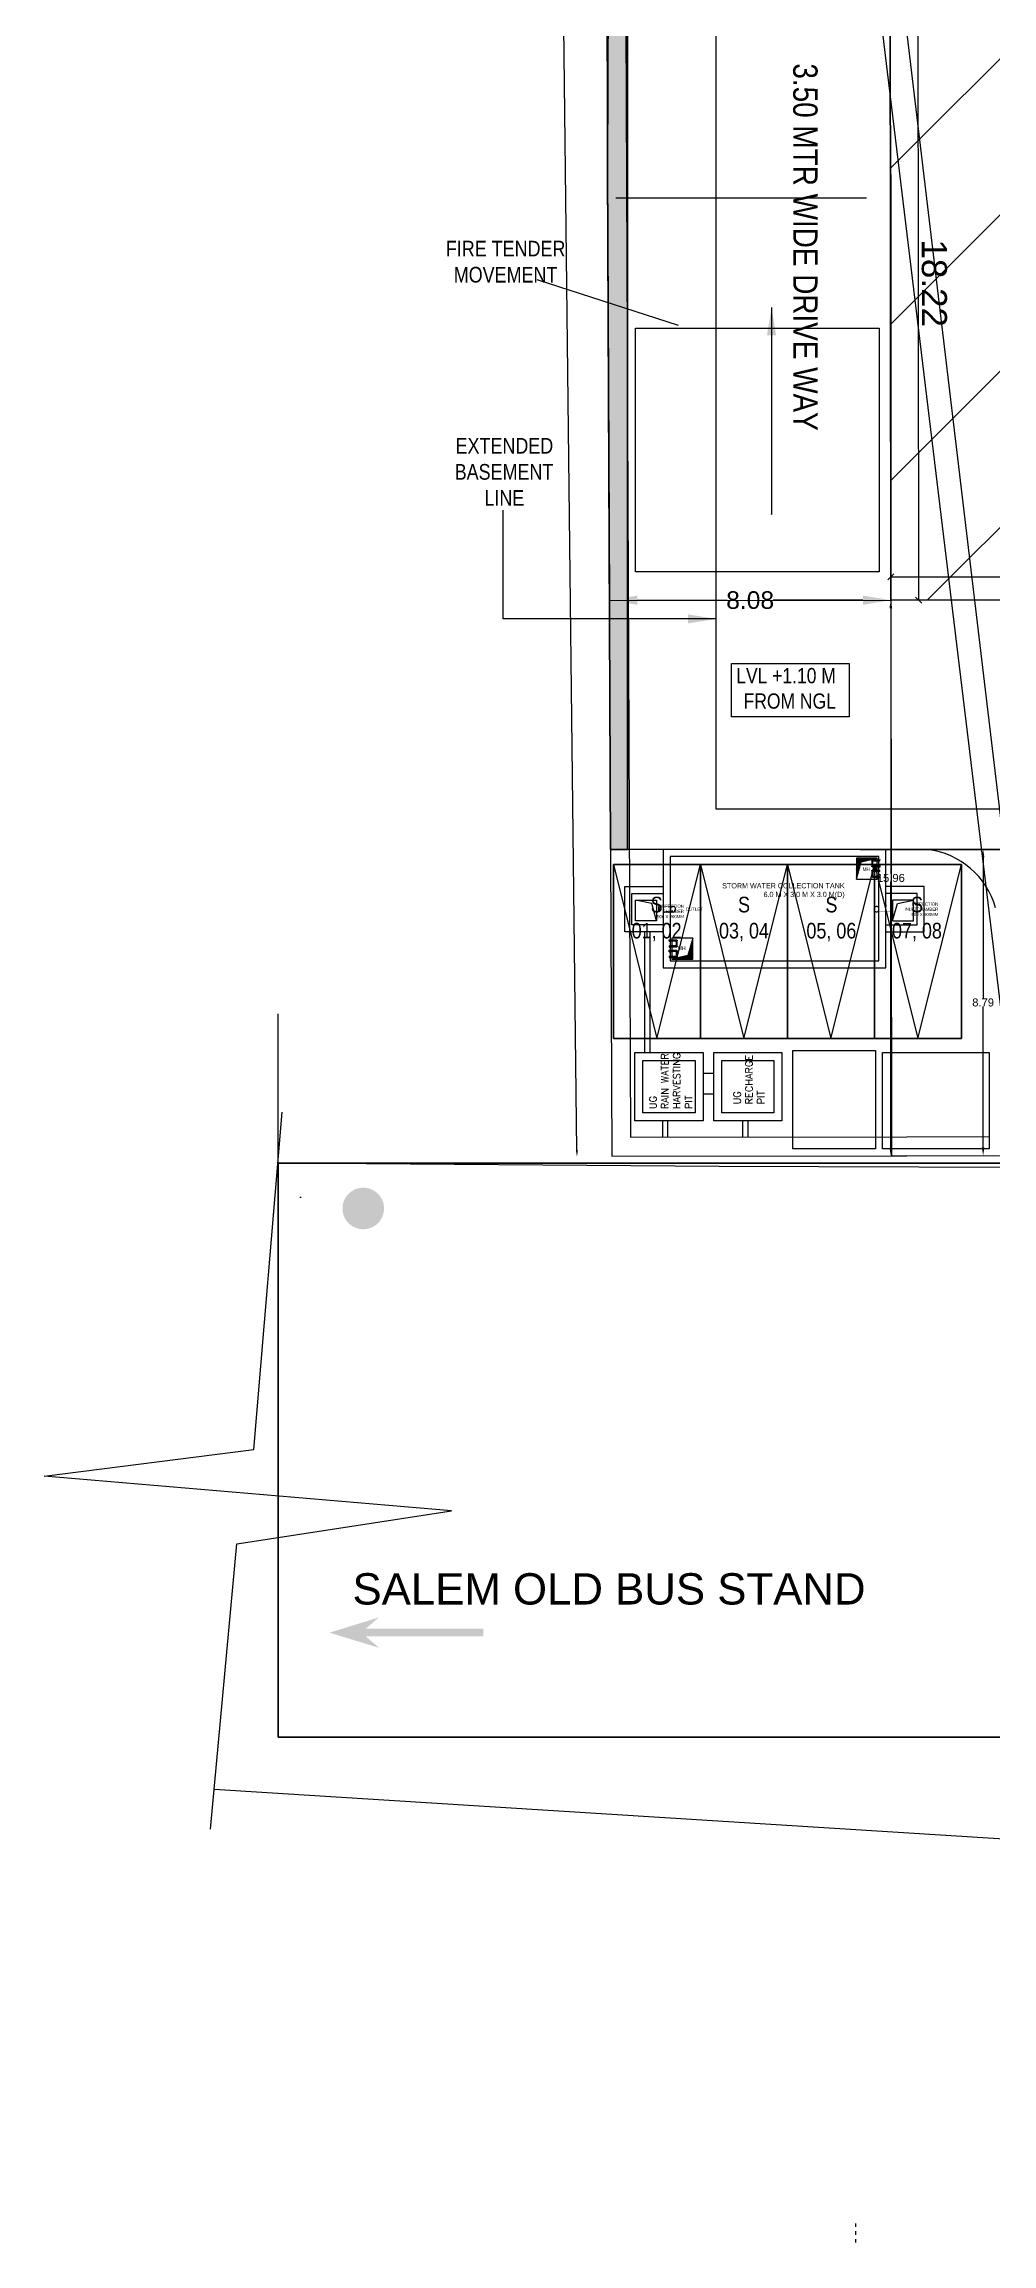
# Model space of a CAD drawing. Header units: metres. Extents: x -38 to 401, y 28 to 287.
# Drawn here: x 15.4 to 42.7, y 37.9 to 101.1 of the extents above; entities that cross this region are included whole.
import ezdxf

# ---------------------------------------------------------------- set-up
doc = ezdxf.new("R2010")
doc.units = ezdxf.units.M
for name, pattern in [('CENTER', [2, 1.25, -0.25, 0.25, -0.25]), ('DASHED2', [0.375, 0.25, -0.125]), ('DOT2', [0.125, 0, -0.125]), ('HIDDEN2', [0.1875, 0.125, -0.0625])]:
    doc.linetypes.add(name, pattern=pattern)
for name, color, linetype in [('0 @ 1 (1)', 7, 'Continuous'), ('000 ML', 252, 'Continuous'), ('BLK_1_PLANTATION_GREENSTRIP', 1, 'Continuous'), ('PARKING_SLOT', 4, 'Continuous'), ('PLOT_BOUNDARY', 4, 'Continuous'), ('RWH', 4, 'Continuous'), ('SEGREGATED_TOILET', 7, 'Continuous')]:
    doc.layers.add(name, color=color, linetype=linetype)
for name, color, linetype, lineweight in [('AR_WALL', 7, 'Continuous', 40), ('BLK_1_FIRE_TENDER_MOVEMENT', 161, 'Continuous', 0), ('BLK_1_LVL_0_BLDG_FOOT_PRINT', 4, 'Continuous', 30), ('BLK_1_LVL_0_FRONT_SETBACK', 4, 'Continuous', 30), ('BLK_1_LVL_0_SIDE_SETBACK2', 4, 'Continuous', 30), ('NOTIFIED_ROAD', 7, 'Continuous', 30), ('ROAD_WIDTH', 5, 'HIDDEN2', 5), ('WASTE_DISPOSAL', 7, 'Continuous', 30)]:
    doc.layers.add(name, color=color, linetype=linetype, lineweight=lineweight)
doc.styles.add('CODE', font='tahoma.ttf')
doc.styles.add('ID', font='GOTHIC.TTF', dxfattribs={"width": 0.85})
doc.styles.add('RomanS', font='romans.shx')
doc.styles.get("Standard").update_dxf_attribs({"font": 'arial.ttf'})
doc.styles.add('style4', font='tahoma.ttf', dxfattribs={"height": 10})
doc.styles.add('working', font='timesbd.ttf', dxfattribs={"height": 0.25})
doc.dimstyles.new('1-100-ID', dxfattribs={"dimtxt": 0.3, "dimasz": 0.15, "dimexe": 100, "dimexo": 100, "dimgap": 0.15, "dimtad": 1, "dimdec": 0, "dimzin": 3, "dimdsep": 46, "dimtxsty": 'ID', "dimblk": 'ARCHTICK', "dimcen": 0, "dimclrd": 252, "dimclre": 252, "dimclrt": 3, "dimadec": 0, "dimazin": 0, "dimtfac": 1, "dimtdec": 0, "dimtix": 1, "dimtmove": 2, "dimatfit": 3, "dimldrblk": 'OPEN90', "dimfxl": 0, "dimtolj": 1, "dimtzin": 0, "dimarcsym": 0})
doc.dimstyles.new('ED', dxfattribs={"dimscale": 0, "dimtxt": 0.18, "dimasz": 0.18, "dimexe": 0, "dimexo": 0, "dimgap": 0.09, "dimtad": 1, "dimtoh": 1, "dimzin": 3, "dimdsep": 46, "dimtxsty": 'Standard', "dimblk": 'OBLIQUE', "dimcen": 0.09, "dimse1": 1, "dimse2": 1, "dimclrd": 251, "dimclrt": 30, "dimadec": 0, "dimazin": 0, "dimtfac": 1, "dimtmove": 0, "dimatfit": 3, "dimldrblk": 'ARCHTICK', "dimfxl": 0, "dimtolj": 1, "dimtzin": 0, "dimarcsym": 0})
doc.dimstyles.new('new model', dxfattribs={"dimtxt": 0.25, "dimasz": 0.23, "dimexe": 0.1, "dimexo": 0.1, "dimgap": 0, "dimtad": 0, "dimtoh": 1, "dimzin": 1, "dimdsep": 46, "dimtxsty": 'working', "dimcen": 0.09, "dimse1": 1, "dimse2": 1, "dimclrd": 8, "dimclre": 8, "dimclrt": 3, "dimadec": 1, "dimazin": 0, "dimtfac": 1, "dimtofl": 0, "dimtmove": 0, "dimatfit": 3, "dimfxl": 0, "dimtolj": 1, "dimtzin": 0, "dimlwd": -1, "dimlwe": -1, "dimarcsym": 0})
doc.dimstyles.new('OUTER', dxfattribs={"dimscale": 0, "dimtxt": 0.3, "dimasz": 0.18, "dimexe": 0.18, "dimexo": 0.0625, "dimgap": 0.09, "dimtad": 0, "dimzin": 0, "dimdsep": 46, "dimtxsty": 'CODE', "dimcen": 0.09, "dimse1": 1, "dimse2": 1, "dimclrd": 8, "dimclrt": 1, "dimadec": 0, "dimazin": 0, "dimtfac": 1, "dimtofl": 0, "dimtmove": 0, "dimatfit": 3, "dimfxl": 0, "dimtolj": 1, "dimtzin": 0, "dimarcsym": 0})
doc.dimstyles.get("Standard").update_dxf_attribs({"dimtxt": 0.18, "dimasz": 0.18, "dimexe": 0.18, "dimexo": 0.0625, "dimgap": 0.09, "dimtad": 0, "dimtih": 1, "dimtoh": 1, "dimdec": 4, "dimzin": 0, "dimdsep": 46, "dimtxsty": 'Standard', "dimcen": 0.09, "dimadec": 0, "dimazin": 0, "dimtfac": 1, "dimtdec": 4, "dimtofl": 0, "dimtmove": 0, "dimatfit": 3, "dimfxl": 0, "dimtolj": 1, "dimtzin": 0, "dimarcsym": 0})
doc.dimstyles.new('STANDARD$0', dxfattribs={"dimtxt": 7, "dimasz": 3, "dimexe": 3, "dimexo": 1, "dimgap": 1.5, "dimtad": 1, "dimdec": 1, "dimzin": 1, "dimdsep": 46, "dimlunit": 4, "dimtxsty": 'Standard', "dimblk": 'OBLIQUE', "dimcen": 0.09375, "dimdle": 1, "dimclrd": 8, "dimclre": 8, "dimclrt": 7, "dimadec": 1, "dimazin": 0, "dimtfac": 1, "dimtdec": 1, "dimtix": 1, "dimtmove": 2, "dimatfit": 3, "dimldrblk": 'ARCHTICK', "dimfxl": 0, "dimfrac": 2, "dimtolj": 1, "dimtzin": 0, "dimarcsym": 0})

# ---------------------------------------------------------------- blocks, each defined once
blk = doc.blocks.new('A$C451C4DC8')
at = {"color": 7, "linetype": 'DASHED2', "lineweight": -2, "ltscale": 2}
for p, q in [((0.774, -1.96, -196.523), (0.774, -2.264, -196.835)), ((1.365, -1.96, -230.332), (1.365, -2.264, -230.348))]:
    blk.add_line(p, q, dxfattribs=at)
at = {"color": 7, "lineweight": -2, "ltscale": 2}
for points in [[(0, -1.96), (0, 0), (1.96, 0), (1.96, -1.96)], [(0.23, -1.73), (0.23, -0.23), (1.73, -0.23), (1.73, -1.73)], [(0, -4.224), (0, -2.264), (1.96, -2.264), (1.96, -4.224)], [(0.23, -3.994), (0.23, -2.494), (1.73, -2.494), (1.73, -3.994)]]:
    blk.add_lwpolyline(points, close=True, dxfattribs=at)
at = {"color": 7, "linetype": 'DASHED2', "lineweight": -2, "ltscale": 2, "char_height": 0.2048, "attachment_point": 1, "rotation": 0.06974, "style": 'RomanS'}
for s, insert in [('UG\\PRAIN WATER\\PHARVESTING\\PPIT', (0.332, -0.415)), ('UG\\PRECHARGE\\PPIT', (0.469, -2.833, -196.727))]:
    blk.add_mtext_dynamic_manual_height_columns(s, width=14.63176, gutter_width=12.5, heights=[0], dxfattribs=dict(at, insert=insert))
blk = doc.blocks.new('A$C300D430B')
at = {"color": 21}
for p, q in [((0, 73), (0, 74)), ((0, 49), (0, 51)), ((0, 26), (0, 27)), ((0, 2), (0, 4)), ((39, 76), (2, 76)), ((39, 71), (2, 71)), ((39, 53), (2, 53)), ((39, 47), (2, 47)), ((39, 29), (2, 29)), ((39, 24), (2, 24)), ((39, 6), (2, 6)), ((6, 215), (6, 76)), ((6, 71), (6, 53)), ((6, 47), (6, 29)), ((6, 24), (6, 6)), ((24, 233), (188, 233)), ((35, 198), (35, 76)), ((35, 71), (35, 53)), ((35, 47), (35, 29)), ((35, 24), (35, 6)), ((171, 204), (41, 204)), ((41, 73), (41, 74)), ((41, 49), (41, 51)), ((41, 26), (41, 27)), ((41, 2), (41, 4)), ((171, 73), (171, 74)), ((171, 49), (171, 51)), ((171, 26), (171, 27)), ((171, 2), (171, 4)), ((173, 76), (209, 76)), ((173, 71), (209, 71)), ((173, 53), (209, 53)), ((173, 47), (209, 47)), ((173, 29), (209, 29)), ((173, 24), (209, 24)), ((173, 6), (209, 6)), ((176, 198), (176, 76)), ((176, 71), (176, 53)), ((176, 47), (176, 29)), ((176, 24), (176, 6)), ((206, 215), (206, 76)), ((206, 71), (206, 53)), ((206, 47), (206, 29)), ((206, 24), (206, 6)), ((212, 73), (212, 74)), ((212, 49), (212, 51)), ((212, 26), (212, 27)), ((212, 2), (212, 4)), ((39, 0), (2, 0)), ((173, 0), (209, 0))]:
    blk.add_line(p, q, dxfattribs=at)
for centre, radius, start, end in [((2, 74), 2.35, 90, 180), ((2, 73), 2.35, 180, 270), ((2, 51), 2.35, 90, 180), ((2, 49), 2.35, 180, 270), ((2, 27), 2.35, 90, 180), ((2, 26), 2.35, 180, 270), ((2, 4), 2.35, 90, 180), ((2, 2), 2.35, 180, 270), ((24, 215), 17.6, 90, 180), ((24, 215), 17.6, 90, 180), ((41, 198), 5.88, 90, 180), ((41, 198), 5.88, 90, 180), ((39, 74), 2.35, 0, 90), ((39, 73), 2.35, 270, 0), ((39, 51), 2.35, 0, 90), ((39, 49), 2.35, 270, 0), ((39, 27), 2.35, 0, 90), ((39, 26), 2.35, 270, 0), ((39, 4), 2.35, 0, 90), ((39, 2), 2.35, 270, 0), ((171, 198), 5.88, 0, 90), ((171, 198), 5.88, 0, 90), ((173, 74), 2.35, 90, 180), ((173, 73), 2.35, 180, 270), ((173, 51), 2.35, 90, 180), ((173, 49), 2.35, 180, 270), ((173, 27), 2.35, 90, 180), ((173, 26), 2.35, 180, 270), ((173, 4), 2.35, 90, 180), ((173, 2), 2.35, 180, 270), ((188, 215), 17.6, 0, 90), ((188, 215), 17.6, 0, 90), ((209, 74), 2.35, 0, 90), ((209, 73), 2.35, 270, 0), ((209, 51), 2.35, 0, 90), ((209, 49), 2.35, 270, 0), ((209, 27), 2.35, 0, 90), ((209, 26), 2.35, 270, 0), ((209, 4), 2.35, 0, 90), ((209, 2), 2.35, 270, 0)]:
    blk.add_arc(centre, radius, start, end, dxfattribs=at)
blk = doc.blocks.new('A$C2FCF18F5')
h = blk.add_hatch()
h.set_pattern_fill('ANSI31', color=179, scale=100, angle=-90, style=0)
h.set_pattern_definition([(45, (-92369.844, -253986.556), (8.83883476, -8.83883476), [])])
edge = h.paths.add_edge_path()
edge.add_line((676, 0), (676, 600))
edge.add_line((676, 600), (76, 600))
edge.add_line((539, 498), (76, 600))
edge.add_line((676, 0), (539, 498))
at = {"color": 4}
for p, q in [((539, 498, -194898), (76, 600, 0)), ((676, 0, 2), (539, 498, -194898))]:
    blk.add_line(p, q, dxfattribs=at)
at = {"color": 4, "elevation": 0}
blk.add_lwpolyline([(76, 0), (76, 600), (676, 600), (676, 0)], close=True, dxfattribs=at)
at = {"linetype": 'CENTER', "rotation": 270}
for p in [(0, 558, 2), (0, 258, 2)]:
    blk.add_blockref('A$C300D430B', p, dxfattribs=at)
blk = doc.blocks.new('*D1263')
at = {"color": 8, "lineweight": -2}
for p, q in [((29.717, 156.853), (30.205, 114.674)), ((30.73, 69.333), (30.242, 111.512))]:
    blk.add_line(p, q, dxfattribs=at)
at = {"color": 8}
for points in [[(29.747, 156.853), (29.687, 156.852), (29.715, 157.033)], [(30.76, 69.333), (30.7, 69.333), (30.732, 69.153)]]:
    blk.add_solid(points, dxfattribs=at)
at = {"layer": 'Defpoints', "color": 0}
for p in [(29.715, 157.033), (30.717, 157.044), (31.734, 69.165)]:
    blk.add_point(p, dxfattribs=at)
at = {"color": 1, "lineweight": 25, "insert": (30.224, 113.093), "char_height": 0.3, "attachment_point": 5, "rotation": 270.66259, "style": 'CODE'}
blk.add_mtext('\\A1;{\\H3x;88.00}', dxfattribs=at)
blk = doc.blocks.new('*D1207')
at = {"color": 0, "lineweight": -2}
for p, q in [((42.401, 77.749), (42.401, 73.7)), ((42.401, 69.415), (42.401, 73.465))]:
    blk.add_line(p, q, dxfattribs=at)
at = {"color": 0}
for points in [[(42.363, 77.749), (42.44, 77.749), (42.401, 77.979)], [(42.363, 69.415), (42.44, 69.415), (42.401, 69.185)]]:
    blk.add_solid(points, dxfattribs=at)
at = {"layer": 'Defpoints', "color": 0}
for p in [(42.401, 77.979), (42.789, 77.979), (42.789, 69.185)]:
    blk.add_point(p, dxfattribs=at)
at = {"color": 0, "lineweight": 25, "insert": (42.401, 73.582), "char_height": 0.23, "attachment_point": 5}
blk.add_mtext('\\A1;8.79', dxfattribs=at)
blk = doc.blocks.new('*D1208')
at = {"color": 0, "lineweight": -2}
for p, q in [((39.749, 84.914), (39.749, 77.277)), ((39.749, 69.406), (39.749, 77.042))]:
    blk.add_line(p, q, dxfattribs=at)
at = {"color": 0}
for points in [[(39.711, 84.914), (39.788, 84.914), (39.749, 85.144)], [(39.711, 69.406), (39.788, 69.406), (39.749, 69.176)]]:
    blk.add_solid(points, dxfattribs=at)
at = {"layer": 'Defpoints', "color": 0}
for p in [(39.749, 85.144), (39.749, 69.176), (39.771, 69.176)]:
    blk.add_point(p, dxfattribs=at)
at = {"color": 0, "lineweight": 25, "insert": (39.749, 77.16), "char_height": 0.23, "attachment_point": 5}
blk.add_mtext('\\A1;15.96', dxfattribs=at)
blk = doc.blocks.new('*D1210')
at = {"color": 0, "lineweight": -2}
for p, q in [((32.466, 85.144), (35.05, 85.144)), ((38.949, 85.144), (36.366, 85.144))]:
    blk.add_line(p, q, dxfattribs=at)
at = {"color": 0}
for points in [[(32.466, 85.277), (32.466, 85.011), (31.666, 85.144)], [(38.949, 85.277), (38.949, 85.011), (39.749, 85.144)]]:
    blk.add_solid(points, dxfattribs=at)
at = {"layer": 'Defpoints', "color": 0}
for p in [(31.666, 85.144), (31.666, 85.144), (39.749, 85.144)]:
    blk.add_point(p, dxfattribs=at)
at = {"color": 0, "lineweight": 25, "insert": (35.708, 85.144), "char_height": 0.23, "attachment_point": 5}
blk.add_mtext('\\A1;{\\H2.2x;8.08}', dxfattribs=at)
blk = doc.blocks.new('CARS')
at = {"color": 0, "linetype": 'Continuous'}
blk.add_lwpolyline([(0, 0), (5000, 0), (5000, -2500), (0, -2500)], close=True, dxfattribs=at)
blk.add_lwpolyline([(0, 0), (5000, -1250), (0, -2500)], dxfattribs=at)
blk = doc.blocks.new('_Oblique')
at = {"color": 0, "linetype": 'ByBlock', "lineweight": -2}
blk.add_line((-0.5, -0.5), (0.5, 0.5), dxfattribs=at)
blk = doc.blocks.new('*D1221')
at = {"color": 251, "lineweight": -2}
blk.add_line((40.526, 103.363), (40.548, 85.145), dxfattribs=at)
at = {"layer": 'Defpoints', "color": 0}
for p in [(39.727, 103.362, 0.011), (39.749, 85.144, 0.011), (40.548, 85.145)]:
    blk.add_point(p, dxfattribs=at)
at = {"color": 251, "lineweight": -2, "xscale": 0.18, "yscale": 0.18, "zscale": 0.18}
for p, rotation in [((40.526, 103.363), 90.0714223104973), ((40.548, 85.145), 270.0714223104974)]:
    blk.add_blockref('_Oblique', p, dxfattribs=dict(at, rotation=rotation))
at = {"color": 30, "lineweight": 25, "insert": (40.995, 94.254), "char_height": 0.18, "attachment_point": 5, "rotation": 270.07142}
blk.add_mtext('\\A1;{\\H4x;18.22}', dxfattribs=at)
blk = doc.blocks.new('_ArchTick')
at = {"color": 0, "linetype": 'ByBlock', "const_width": 0.15}
blk.add_lwpolyline([(-0.5, -0.5), (0.5, 0.5)], dxfattribs=at)
blk = doc.blocks.new('*D1222')
at = {"layer": 'Defpoints', "color": 0}
for p in [(31.734, 69.166, 0.011), (67.719, 69.139, 0.011), (67.718, 68.316)]:
    blk.add_point(p, dxfattribs=at)
at = {"color": 0, "lineweight": 25, "insert": (49.726, 68.33), "char_height": 0.2, "attachment_point": 5}
blk.add_mtext('\\A1;{\\H3x;35.90}', dxfattribs=at)
blk = doc.blocks.new('*D699')
at = {"color": 252, "lineweight": -2}
for p, q in [((38.614, 137.902), (49.766, 137.916)), ((62.734, 137.932), (51.56, 137.918))]:
    blk.add_line(p, q, dxfattribs=at)
at = {"color": 252, "linetype": 'DOT2', "lineweight": -2}
for p, q in [((38.737, 38.492), (38.738, 37.902)), ((62.857, 38.522), (62.858, 37.932))]:
    blk.add_line(p, q, dxfattribs=at)
at = {"layer": 'Defpoints', "color": 0}
for p in [(38.613, 138.492, 0.011), (62.733, 138.522, 0.011), (62.734, 137.932)]:
    blk.add_point(p, dxfattribs=at)
at = {"color": 252, "lineweight": -2, "xscale": 0.15, "yscale": 0.15, "zscale": 0.15}
for p, rotation in [((38.614, 137.902), 180.0710662321412), ((62.734, 137.932), 0.07106623214121782)]:
    blk.add_blockref('_ArchTick', p, dxfattribs=dict(at, rotation=rotation))
at = {"color": 3, "lineweight": 25, "insert": (50.663, 137.917), "char_height": 0.3, "attachment_point": 5, "rotation": 0.07107, "style": 'ID'}
blk.add_mtext('\\A1;{\\H4x;24}', dxfattribs=at)
blk = doc.blocks.new('_Open90')
at = {"layer": 'AR_WALL', "color": 0, "lineweight": -2}
for p, q in [((0, 0), (-1, 0)), ((-0.5, 0.5), (0, 0)), ((0, 0), (-0.5, -0.5))]:
    blk.add_line(p, q, dxfattribs=at)
blk = doc.blocks.new('*D1227')
at = {"layer": 'Defpoints', "color": 0}
for p in [(34.719, 79.144, 0.011), (61.299, 79.581), (61.299, 79.144, 0.011)]:
    blk.add_point(p, dxfattribs=at)
at = {"color": 0, "lineweight": 25, "insert": (48.009, 79.581), "char_height": 0.2, "attachment_point": 5}
blk.add_mtext('\\A1;{\\H1.8x;26.5800}', dxfattribs=at)
blk = doc.blocks.new('*D1228')
at = {"color": 251, "lineweight": -2}
blk.add_line((39.749, 85.816), (61.299, 85.816), dxfattribs=at)
at = {"layer": 'Defpoints', "color": 0}
for p in [(61.299, 85.816), (39.749, 85.286, 0.011), (61.299, 85.313, 0.011)]:
    blk.add_point(p, dxfattribs=at)
at = {"color": 251, "lineweight": -2, "xscale": 0.18, "yscale": 0.18, "zscale": 0.18, "rotation": 180}
blk.add_blockref('_Oblique', (39.749, 85.816), dxfattribs=at)
at = {"color": 251, "lineweight": -2, "xscale": 0.18, "yscale": 0.18, "zscale": 0.18}
blk.add_blockref('_Oblique', (61.299, 85.816), dxfattribs=at)
at = {"color": 30, "lineweight": 25, "insert": (50.524, 86.273), "char_height": 0.18, "attachment_point": 5}
blk.add_mtext('\\A1;{\\H4x;21.55}', dxfattribs=at)
blk = doc.blocks.new('*D910')
at = {"layer": 'Defpoints', "color": 0}
for p in [(32.923, 155.919), (33.046, 155.934), (43.337, 70.937)]:
    blk.add_point(p, dxfattribs=at)
at = {"layer": 'SEGREGATED_TOILET', "color": 1}
for p, q in [((32.95, 155.691), (38.02, 113.818)), ((43.186, 71.15), (38.116, 113.023))]:
    blk.add_line(p, q, dxfattribs=at)
for points in [[(32.988, 155.695), (32.912, 155.686), (32.923, 155.919)], [(43.224, 71.155), (43.148, 71.145), (43.214, 70.922)]]:
    blk.add_solid(points, dxfattribs=at)
at = {"layer": 'SEGREGATED_TOILET', "color": 1, "lineweight": 30, "insert": (38.068, 113.42), "char_height": 0.25, "attachment_point": 5, "rotation": 276.90375, "style": 'working'}
blk.add_mtext('\\A1;85.62', dxfattribs=at)
blk = doc.blocks.new('*D720')
at = {"layer": 'Defpoints', "color": 0}
for p in [(33.707, 155.94), (43.873, 70.781, 0.011), (43.873, 70.781)]:
    blk.add_point(p, dxfattribs=at)
at = {"layer": 'SEGREGATED_TOILET', "color": 1}
for p, q in [((33.735, 155.711), (38.742, 113.762)), ((43.846, 71.01), (38.838, 112.959))]:
    blk.add_line(p, q, dxfattribs=at)
for points in [[(33.773, 155.716), (33.697, 155.707), (33.707, 155.94)], [(43.884, 71.014), (43.808, 71.005), (43.873, 70.781)]]:
    blk.add_solid(points, dxfattribs=at)
at = {"layer": 'SEGREGATED_TOILET', "color": 1, "lineweight": 30, "insert": (38.79, 113.361), "char_height": 0.25, "attachment_point": 5, "rotation": 276.8072, "style": 'working'}
blk.add_mtext('\\A1;85.76', dxfattribs=at)

msp = doc.modelspace()

# ---------------------------------------------------------------- hatches: boundary and pattern name
at = {"lineweight": 25}
h = msp.add_hatch(dxfattribs=at)
h.set_pattern_fill('GRAVEL', scale=0.05)
h.set_pattern_definition([(228.0127875, (-2254.15507, -179.26071), (-10.1600000008, -11.4299999993), [0.1708607, -16.9152418]), (184.969741, (-2254.269365, -179.38771), (15.239999994, 1.2700000723), [0.29320236, -29.02702445]), (132.510447, (-2254.561465, -179.41311), (12.7000000054, -13.969999995), [0.20674076, -20.4673614]), (267.273689, (-2255.056765, -179.73061), (1.2700000027, 25.3999999999), [0.26700226, -26.4332187]), (292.8336542, (-2255.069465, -179.99731), (-6.3500000005, 15.2399999998), [0.26181685, -25.9199039]), (357.273689, (-2254.967865, -180.23861), (-25.3999999999, 1.2700000027), [0.26700226, -26.4332187]), (37.6942405, (-2254.701165, -180.251308), (-16.5099999993, -12.70000000095), [0.3530968, -34.95655766]), (72.2553284, (-2254.421765, -180.03541), (8.8900000024, 27.9399999992), [0.33335976, -33.0026283]), (121.4295656, (-2254.320165, -179.71791), (-10.1600000014, 16.5099999991), [0.2679065, -26.52277285]), (175.2363583, (-2254.45987, -179.48931), (13.97, -1.270000002), [0.30585664, -14.9869685]), (222.3974378, (-2254.764665, -179.463908), (-15.2399999995, -13.9700000005), [0.39553896, -39.15838626]), (138.814075, (-2253.79947, -179.74331), (-8.8899999995, 7.6200000006), [0.1350023, -13.3652829]), (171.4692344, (-2253.901065, -179.65441), (16.5100000004, -2.5399999971), [0.256841, -25.4273195]), (225, (-2254.1551, -179.6163), (-2e-16, -1.27), [0.1796047, -1.61644655]), (203.1985905, (-2254.24397, -179.4639), (6.35, 2.54), [0.09672066, -9.5753112]), (291.80141, (-2254.33287, -179.502), (-1.27, 3.81), [0.1367828, -6.7023765]), (30.963757, (-2254.28207, -179.629), (3.81, 2.54), [0.2221598, -7.1831491]), (161.565051, (-2254.09157, -179.5147), (2.54, -1.27), [0.1606436, -3.85544906]), (16.3895403, (-2255.069465, -179.50201), (12.7, 3.81), [0.225044, -22.27941334]), (70.346176, (-2254.853565, -179.43851), (-5.0800000005, -13.9699999998), [0.1887995, -18.69110784]), (293.1985905, (-2254.09157, -179.2607), (-2.54, 6.35), [0.19344005, -9.4785918]), (343.6104597, (-2254.015365, -179.43851), (-12.7000000003, 3.8099999991), [0.225044, -22.27941334]), (339.443955, (-2255.06947, -180.28941), (-6.35, 2.54), [0.2170176, -10.63386716]), (294.7751406, (-2254.866265, -180.36561), (-6.3500000076, 13.9699999966), [0.18183606, -18.0017967]), (66.8014095, (-2254.07887, -180.5307), (2.54, 6.35), [0.19344005, -9.4785918]), (17.3540246, (-2254.002665, -180.35291), (-16.5099999997, -5.080000001), [0.2128914, -21.076188]), (69.443955, (-2254.70117, -180.53071), (-2.54, -6.35), [0.1085088, -10.74237596]), (101.309932, (-2254.15507, -180.5307), (-1.27, 5.08), [0.0647573, -6.4109975]), (165.963757, (-2254.16777, -180.4672), (3.81, -1.27), [0.26181685, -4.9745273]), (186.009006, (-2254.421765, -180.40371), (12.7, 1.2700000007), [0.2426335, -24.0206824]), (303.690068, (-2254.28207, -179.7433), (-1.27, 2.54), [0.18316194, -4.3958882]), (353.1572266, (-2254.180465, -179.89571), (21.5900000001, -2.5399999989), [0.3197784, -31.6580045]), (60.945396, (-2253.86297, -179.93381), (-5.08, -8.89), [0.1307541, -12.94469616]), (90, (-2253.7995, -179.8195), (-1.27, 1.27), [0.0762, -1.1938]), (120.256437, (-2254.447165, -180.36561), (5.0799999994, -8.8900000004), [0.1764335, -17.4669704]), (48.0127875, (-2254.53607, -180.21321), (10.160000001, 11.4299999993), [0.34172144, -16.7443811]), (0, (-2254.3075, -179.9592), (1.27, 1.27), [0.3302, -0.9398]), (325.3048465, (-2253.977265, -179.95921), (12.7000000048, -8.889999993), [0.2008048, -19.87965836]), (254.054604, (-2253.81217, -180.0735), (-1.27, -5.08), [0.18491454, -9.060825]), (207.6459754, (-2253.862965, -180.25131), (-24.1300000009, -12.6999999983), [0.30107255, -29.8062322]), (175.4260787, (-2254.129665, -180.39101), (-16.51, 1.27), [0.3185147, -31.5329232])])
h.paths.add_polyline_path([(32.18561, 107.42496), (31.91136, 129.11712), (31.60485, 145.2057), (31.27426, 156.54502), (67.09615, 159.39567), (67.02642, 159.93384), (30.73863, 157.04611), (30.89849, 150.83541), (31.245, 138.95009), (31.64358, 107.424), (31.60979, 97.58505), (31.69533, 77.97871), (32.18561, 77.97871)])
h = msp.add_hatch(dxfattribs=at)
h.set_pattern_fill('ANSI31', color=0)
h.set_pattern_definition([(45, (-2285.8488, -180.5307), (-2.245064, 2.245064), [])])
h.paths.add_polyline_path([(62.74573, 128.37947), (61.29437, 128.37886), (61.29437, 138.52206), (52.51437, 138.51111), (52.51437, 138.49386), (39.74437, 138.49386), (39.74437, 135.33135), (39.49437, 135.08135), (38.61738, 135.08135), (38.636, 120.03712), (39.77337, 120.03712), (39.77337, 112.83712), (38.64491, 112.83712), (38.65086, 108.02926), (38.81398, 108.02926), (38.81398, 107.26334), (38.65181, 107.26334), (38.65664, 103.36151), (39.72664, 103.363), (39.74933, 85.1453), (61.29437, 85.17203), (61.29437, 89.16217), (61.26422, 113.47201), (62.76422, 113.47387)])
h.paths.add_polyline_path([(61.25852, 127.7137), (61.2628, 124.25922), (63.02653, 124.26141), (63.02224, 127.71588)], flags=9)
h.paths.add_polyline_path([(48.86109, 117.58603), (53.40621, 117.58603), (53.40621, 120.0341), (48.86109, 120.0341)], flags=24)
msp.add_hatch(color=7, dxfattribs=at).paths.add_polyline_path([(25.1883, 67.61144, 1), (23.99678, 67.71219, 1)])
h = msp.add_hatch(color=7, dxfattribs=at)
h.dxf.hatch_style = 1
h.paths.add_polyline_path([(24.66537, 55.36214), (25.04804, 55.0337), (23.62016, 55.47186), (25.04045, 55.90769), (24.66537, 55.58577), (28.04371, 55.58577), (28.04371, 55.36214)])

# ---------------------------------------------------------------- linework, layer by layer
at = {"color": 7, "lineweight": 25}
for p, q in [((32.13376, 101.71611, 0.01119), (32.27342, 69.70885, 0.01119)), ((39.74937, 97.37386, 0.01119), (39.74937, 85.14386, 0.01119)), ((40.80641, 77.97871, 0.01119), (31.69533, 77.97871, 0.01119)), ((38.8674, 77.97871, 0.01119), (40.80641, 77.97871, 0.01119)), ((32.87823, 76.42379, -294.57754), (32.41618, 76.52609, -99.67951)), ((39.93905, 76.42379, -294.57754), (40.4011, 76.52609, -99.67951)), ((33.01618, 75.92609, -99.67737), (32.87823, 76.42379, -294.57754)), ((33.20864, 76.38572, -9.99856), (33.20864, 76.34151, -9.36109)), ((33.20864, 76.19151, 0.01119), (33.50985, 76.19151, -1.89131)), ((39.60864, 76.38572, -9.99856), (39.60864, 76.34151, -9.36109)), ((39.8011, 75.92609, -99.67737), (39.93905, 76.42379, -294.57754)), ((37.56031, 74.77871, -13.31932), (37.76031, 74.77871, -13.31932)), ((33.34673, 69.7103, 0.01119), (33.34673, 70.18362, 0.01119)), ((35.64941, 69.71341, 0.01119), (35.64941, 70.18362, 0.01119)), ((32.27342, 69.70885, 0.01119), (40.21089, 69.71958, 0.01119)), ((33.19673, 69.7101, 0.01119), (33.19673, 70.18089, 0.01119)), ((35.4994, 69.71321, 0.01119), (35.4994, 70.18089, 0.01119)), ((40.21089, 69.71958, 0.01119), (42.56057, 69.72798, 0.01119)), ((22.81039, 67.97625, 0.01119), (22.76554, 67.98004, 0.01119))]:
    msp.add_line(p, q, dxfattribs=at)
at = {"lineweight": 25}
for p, q in [((22.14287, 52.46726, 0.30689), (22.14287, 73.25561, 0.30689)), ((22.14287, 68.96726, 0.30689), (79.91861, 68.96726, 0.30689)), ((22.14287, 52.46726, 0.30689), (79.91861, 52.46726, 0.30689))]:
    msp.add_line(p, q, dxfattribs=at)
at = {"color": 7, "lineweight": 25}
for points, elevation in [([(49.70089, 69.17422), (67.66156, 69.14057), (68.18673, 79.27712), (68.96604, 94.56434), (69.74952, 110.76816), (70.29932, 122.00395), (70.55009, 129.29112), (70.6081, 131.47617), (70.30322, 134.60304), (69.03702, 144.41632), (67.02642, 159.93384), (30.71747, 157.04442), (31.245, 138.95009), (31.64358, 107.424), (31.59175, 101.71739), (31.73379, 69.16612), (40.21222, 69.17758), (42.70089, 69.18648)], 0.01119), ([(30.71747, 157.04442), (67.02642, 159.93384), (67.09615, 159.39567), (31.27426, 156.54502), (31.60485, 145.2057), (31.91136, 129.11712), (32.18561, 107.42496), (32.18561, 77.97871), (31.69533, 77.97871), (31.60979, 97.58505), (31.64358, 107.424), (31.49538, 119.14558), (31.28418, 135.85061), (30.89849, 150.83541), (30.73863, 157.04611)], 0.01119), ([(38.64297, 114.40302), (38.61316, 138.49378), (62.73314, 138.52385), (62.76422, 113.47387), (61.26422, 113.47201), (61.29932, 85.17203), (39.74933, 85.1453), (39.72664, 103.363), (38.65664, 103.36151), (38.64297, 114.40302)], 0.01119), ([(39.74937, 103.67386), (34.71937, 103.67386), (34.71937, 79.14386), (61.29937, 79.14386), (61.29937, 85.14386)], 0.01119), ([(33.20864, 75.61651), (32.10864, 75.61651), (32.10864, 76.91651), (33.20864, 76.91651)], 0.01119), ([(33.20864, 75.81651), (32.30864, 75.81651), (32.30864, 76.71651), (33.20864, 76.71651)], 0.01119), ([(39.60864, 75.61651), (40.70864, 75.61651), (40.70864, 76.91651), (39.60864, 76.91651)], 0.01119), ([(39.60864, 75.81651), (40.50864, 75.81651), (40.50864, 76.71651), (39.60864, 76.71651)], 0.01119), ([(32.67069, 75.61651), (32.67069, 72.14373)], 0.01119), ([(32.8207, 75.61651), (32.8207, 72.14373)], 0.01119), ([(20.20361, 49.8247), (20.96105, 58.02385), (27.13116, 58.97537), (15.42023, 59.96568), (21.4469, 60.73717), (22.26677, 70.43244)], -100.04491), ([(67.59091, 68.80733), (62.07684, 68.88393), (53.61934, 68.79574), (46.28385, 68.83051), (34.81509, 68.87125), (22.14287, 68.96726)], 0.30689), ([(20.31, 50.97633), (43.00155, 49.54153), (77.83237, 47.67856)], 1.53099)]:
    msp.add_lwpolyline(points, dxfattribs=dict(at, elevation=elevation))
at = {"color": 7, "linetype": 'HIDDEN2', "lineweight": 20, "ltscale": 0.35, "elevation": 0.01119}
msp.add_lwpolyline([(39.74437, 151.03562), (61.29437, 150.96312), (61.29437, 128.37886), (67.25393, 128.38136), (67.50374, 128.12167), (65.76477, 93.85949), (65.53815, 93.62386), (61.29437, 93.62386), (61.29437, 85.14386), (61.23204, 79.14386), (34.71937, 79.14386), (34.71937, 134.83135), (34.96937, 135.08135), (39.49437, 135.08135), (39.74437, 135.33135)], close=True, dxfattribs=at)
at = {"color": 7, "lineweight": 25}
for points, elevation in [([(35.16789, 83.32416), (38.54973, 83.32416), (38.54973, 81.79231), (35.16789, 81.79231)], 0.01119), ([(33.20864, 74.57871), (39.60864, 74.57871), (39.60864, 77.97871), (33.20864, 77.97871)], -13.31932), ([(33.40864, 74.77871), (39.40864, 74.77871), (39.40864, 77.77871), (33.40864, 77.77871)], -13.31932), ([(32.41618, 75.92609), (32.41618, 76.52609), (33.01618, 76.52609), (33.01618, 75.92609)], -99.67951), ([(40.4011, 75.92609), (40.4011, 76.52609), (39.8011, 76.52609), (39.8011, 75.92609)], -99.67951)]:
    msp.add_lwpolyline(points, close=True, dxfattribs=dict(at, elevation=elevation))
for points, const_width, elevation in [([(40.80641, 77.97871), (51.84255, 77.97871)], 0.04809, 0.01119), ([(33.08616, 76.34151), (33.50985, 76.34151)], 0.0025, 0.01119), ([(33.08616, 76.19151), (33.50985, 76.19151)], 0.0025, 0.01119), ([(39.78114, 76.33868), (39.31975, 76.33868)], 0.0025, -13.31932), ([(39.78114, 76.18868), (39.33756, 76.18868)], 0.0025, -13.31932)]:
    msp.add_lwpolyline(points, dxfattribs=dict(at, const_width=const_width, elevation=elevation))
at = {"lineweight": 25, "elevation": 0.30689}
msp.add_lwpolyline([(79.91861, 68.96726), (22.14287, 68.96726), (22.14287, 52.46726), (79.91861, 52.46726)], close=True, dxfattribs=at)
at = {"color": 7, "lineweight": 25}
for centre, radius, start, end in [((40.52705, 75.68018, 0.01119), 2.31544, 15.5365779, 83.0703784), ((33.26717, 76.26651, 0.01119), 0.19593, 157.4931579, 202.5068421), ((32.93569, 76.26651, 0.01119), 0.16813, 333.5066408, 26.4933592), ((33.49611, 76.26651, 0.01119), 0.07625, 79.6220369, 280.3779631), ((33.48744, 76.26651, 0.01119), 0.07828, 286.6391399, 73.3608601), ((39.33904, 76.26491, -13.31932), 0.07625, 79.6220369, 280.3779631), ((39.33036, 76.26491, -13.31932), 0.07828, 286.6391399, 73.3608601), ((39.93161, 76.26368, -13.31932), 0.16813, 153.5066408, 206.4933592), ((39.60014, 76.26368, -13.31932), 0.19593, 337.4931579, 22.5068421)]:
    msp.add_arc(centre, radius, start, end, dxfattribs=at)
at = {"layer": '000 ML'}
for p, q in [((31.8518, 96.70658), (39.0518, 96.70658)), ((29.57542, 94.35876), (33.64314, 93.04681))]:
    msp.add_line(p, q, dxfattribs=at)
at = {"layer": 'BLK_1_FIRE_TENDER_MOVEMENT', "lineweight": 30}
msp.add_lwpolyline([(39.41295, 85.96222), (32.41295, 85.96222), (32.41295, 92.96222), (39.41295, 92.96222)], close=True, dxfattribs=at)
at = {"layer": 'BLK_1_LVL_0_BLDG_FOOT_PRINT', "color": 1, "elevation": 0.01119}
msp.add_lwpolyline([(62.73318, 138.52385), (38.6132, 138.49378), (38.64301, 114.40302), (38.65667, 103.36151), (39.72667, 103.363), (39.74937, 85.1453), (61.29935, 85.17203), (61.26425, 113.47201), (62.76425, 113.47387)], close=True, dxfattribs=at)
at = {"layer": 'BLK_1_LVL_0_FRONT_SETBACK', "color": 2, "elevation": 0.01119}
msp.add_lwpolyline([(61.29932, 85.17203), (39.74933, 85.1453), (39.76923, 69.17559), (40.21223, 69.17618), (42.70089, 69.18509), (61.31919, 69.15084)], close=True, dxfattribs=at)
at = {"layer": 'BLK_1_LVL_0_SIDE_SETBACK2', "color": 102, "elevation": 0.01119}
msp.add_lwpolyline([(39.72664, 103.363), (38.65664, 103.36151), (38.64297, 114.40302), (38.61316, 138.49378), (31.25087, 138.48459), (31.64359, 107.4226), (31.59176, 101.71599), (31.66411, 85.13528), (39.74933, 85.1453)], close=True, dxfattribs=at)
at = {"layer": 'BLK_1_PLANTATION_GREENSTRIP', "color": 81, "lineweight": 30, "elevation": 0.01119}
msp.add_lwpolyline([(39.5138, 72.14373), (42.57183, 72.14373), (42.57183, 69.37374), (39.5138, 69.37374)], close=True, dxfattribs=at)
at = {"layer": 'NOTIFIED_ROAD', "color": 1, "elevation": 0.30689}
msp.add_lwpolyline([(22.14287, 68.96726), (79.91861, 68.96726), (79.91861, 52.46726), (22.14287, 52.46726)], close=True, dxfattribs=at)
at = {"layer": 'PARKING_SLOT', "color": 30, "lineweight": 30, "elevation": 0.01119}
for points in [[(31.77849, 72.54662), (31.77849, 77.54662), (34.27849, 77.54662), (34.27849, 72.54662)], [(31.77849, 72.54662), (31.77849, 77.54662), (34.27849, 77.54662), (34.27849, 72.54662)], [(34.27849, 72.54662), (34.27849, 77.54662), (36.77849, 77.54662), (36.77849, 72.54662)], [(34.27849, 72.54662), (34.27849, 77.54662), (36.77849, 77.54662), (36.77849, 72.54662)], [(36.77849, 72.54662), (36.77849, 77.54662), (39.27849, 77.54662), (39.27849, 72.54662)], [(36.77849, 72.54662), (36.77849, 77.54662), (39.27849, 77.54662), (39.27849, 72.54662)], [(39.27849, 72.54662), (39.27849, 77.54662), (41.77849, 77.54662), (41.77849, 72.54662)], [(39.27849, 72.54662), (39.27849, 77.54662), (41.77849, 77.54662), (41.77849, 72.54662)]]:
    msp.add_lwpolyline(points, close=True, dxfattribs=at)
at = {"layer": 'PLOT_BOUNDARY', "color": 70, "lineweight": 30, "elevation": 0.01119}
msp.add_lwpolyline([(42.70089, 69.18509), (67.66157, 69.13918), (68.18674, 79.27573), (68.96605, 94.56295), (69.74953, 110.76676), (70.29932, 122.00256), (70.5501, 129.28973), (70.60811, 131.47478), (70.30323, 134.60165), (69.03703, 144.41493), (67.02642, 159.93244), (30.71747, 157.04303), (31.245, 138.94869), (31.64359, 107.4226), (31.59176, 101.71599), (31.73379, 69.16472), (40.21223, 69.17618), (42.70089, 69.18509)], close=True, dxfattribs=at)
at = {"layer": 'ROAD_WIDTH', "color": 1, "elevation": 0.30689}
msp.add_lwpolyline([(22.14287, 68.96726), (79.91861, 68.96726), (79.91861, 52.46726), (22.14287, 52.46726)], close=True, dxfattribs=at)
at = {"layer": 'RWH', "color": 130, "lineweight": 30}
msp.add_lwpolyline([(67.09615, 159.39567), (67.02642, 159.93384), (30.73863, 157.04611), (30.89849, 150.83541), (31.28418, 135.85061), (31.49538, 119.14558), (31.64358, 107.424), (31.60979, 97.58505), (31.69533, 77.97871), (32.18561, 77.97871), (32.18561, 107.42496), (31.91136, 129.11712), (31.60485, 145.2057), (31.27426, 156.54502)], close=True, dxfattribs=at)
at = {"layer": 'WASTE_DISPOSAL', "color": 2}
msp.add_lwpolyline([(36.9362, 72.20229), (39.31052, 72.20229), (39.31052, 69.37374), (36.9362, 69.37374)], close=True, dxfattribs=at)

# ---------------------------------------------------------------- block references
at = {"color": 7, "lineweight": 25, "rotation": 90}
for name, p, xscale, yscale, zscale in [('CARS', (31.77849, 77.54662, 0.01119), -0.001, 0.001, 0.001), ('CARS', (34.27849, 77.54662, 0.01119), -0.001, 0.001, 0.001), ('CARS', (36.77849, 77.54662, 0.01119), -0.001, 0.001, 0.001), ('CARS', (39.27849, 77.54662, 0.01119), -0.001, 0.001, 0.001), ('A$C451C4DC8', (32.39769, 70.18362, 0.01119), 1.000054823860121, 1.000054823860121, 1.000054823860121)]:
    msp.add_blockref(name, p, dxfattribs=dict(at, xscale=xscale, yscale=yscale, zscale=zscale))
at = {"color": 7, "lineweight": 25, "extrusion": (0, 0, -1), "xscale": 0.0009999999999809, "yscale": 0.0009999999999809, "zscale": -0.0009999999999809}
msp.add_blockref('A$C2FCF18F5', (-39.43511, 77.12871, 13.31932), dxfattribs=at)
at = {"color": 7, "lineweight": 25, "extrusion": (0, 0, -1), "xscale": 0.0009999999999809, "yscale": 0.0009999999999809, "zscale": -0.0009999999999809, "rotation": 180}
msp.add_blockref('A$C2FCF18F5', (-33.38217, 75.42872, -0.01119), dxfattribs=at)

# ---------------------------------------------------------------- texts
at = {"color": 7, "lineweight": 25}
msp.add_text('SALEM OLD BUS STAND ', height=0.9, dxfattribs=at).set_placement((24.28337, 56.27989, 0.01119))
at = {"color": 7, "lineweight": 25, "insert": (37.64401, 113.8533, -31449.45629), "char_height": 0.7, "width": 37.0882599, "attachment_point": 1, "rotation": 270}
msp.add_mtext('{\\fArial Narrow|b0|i0|c0|p34;\\W9.92852;      \\W1;3.50 MTR WIDE DRIVE WAY}', dxfattribs=at)
at = {"color": 7, "lineweight": 25}
for s, insert, char_height, width, attachment_point in [('{\\fArial Narrow|b0|i0|c0|p34;\\W6.27843; \\W1;EXTENDED\\P{\\W6.101775; }BASEMENT\\P\\W6.0268;  \\W1;LINE }', (26.34468, 89.80724, 0.01119), 0.45, 4.5371597, 1), ('\\pt4.82041;{\\fArial Narrow|b0|i0|c0|p34;LVL +1.10 M \\PFROM NGL}', (38.17002, 82.01992, 0.01119), 0.4382188, 8.1713243, 9), ('{\\fArial Narrow|b0|i0|c0|p34;\\W7.40046;  \\W1;S\\P\\W5.49628;  \\W1;01, 02 }', (30.72883, 76.62149, 0.01119), 0.45, 4.5371597, 1), ('{\\fArial Narrow|b0|i0|c0|p34;\\W7.40046;  \\W1;S\\P\\W5.49307;  \\W1;03, 04 }', (33.23862, 76.62149, 0.01119), 0.45, 4.5371597, 1), ('{\\fArial Narrow|b0|i0|c0|p34;\\W7.40046;  \\W1;S\\P\\W5.49147;  \\W1;05, 06 }', (35.74977, 76.62149, 0.01119), 0.45, 4.5371597, 1), ('{\\fArial Narrow|b0|i0|c0|p34;\\W7.40046;  \\W1;S\\P\\W5.48932;  \\W1;07, 08 }', (38.20908, 76.62149, 0.01119), 0.45, 4.5371597, 1), ('{\\fArial Narrow|b0|i0|c0|p34;INSPECTION\\PCHAMBER\\P900 X 900MM}', (33.80424, 76.39568, 77.96593), 0.09, 1.9645879, 3), ('{\\fArial Narrow|b0|i0|c0|p34;OUTLET}', (34.34288, 76.3094, -200.11307), 0.09, 1.9645879, 3), ('{\\fArial Narrow|b0|i0|c0|p34;INLET}', (40.49193, 76.21965, -200.11307), 0.09, 1.9645879, 9), ('{\\fArial Narrow|b0|i0|c0|p34;INSPECTION\\PCHAMBER\\P900 X 900MM}', (41.11098, 76.06479, 77.96593), 0.09, 1.9645879, 9)]:
    msp.add_mtext(s, dxfattribs=dict(at, insert=insert, char_height=char_height, width=width, attachment_point=attachment_point))
at = {"color": 7, "lineweight": 25, "char_height": 0.1}
for insert, attachment_point in [((39.15304, 77.36347, 86.34909), 9), ((33.85309, 75.19393, 99.70189), 3)]:
    msp.add_mtext_dynamic_manual_height_columns('MH', width=1.9645879, gutter_width=10.7715, heights=[0], dxfattribs=dict(at, insert=insert, attachment_point=attachment_point))
at = {"color": 7, "lineweight": 25, "insert": (38.42301, 76.56739, -13.31932), "char_height": 0.15, "width": 3.6158686, "attachment_point": 9, "style": 'style4'}
msp.add_mtext('{\\fArial Narrow|b0|i0|c0|p34;STORM WATER COLLECTION TANK\\P6.0 M X 3.0 M X 3.0 M(D)}', dxfattribs=at)
at = {"layer": '000 ML', "color": 7, "lineweight": 25, "insert": (26.38891, 95.47326, 0.01119), "char_height": 0.45, "width": 4.5371597, "attachment_point": 1}
msp.add_mtext('{\\fArial Narrow|b0|i0|c0|p34;\\W4.01612; \\W1;FIRE TENDER \\P{\\W5.603916; }MOVEMENT}', dxfattribs=at)

# ---------------------------------------------------------------- dimensions: what is measured, and where the dimension line sits
at = {"color": 7, "lineweight": 25}
dim = msp.add_linear_dim(base=(62.73388, 137.93176, 0.00059), p1=(38.61316, 138.49233, 0.01119), p2=(62.73315, 138.52224, 0.01119), angle=0.0710662, text='{\\H4x;<>}', dimstyle='1-100-ID', dxfattribs=at)
dim.commit()
dim.dimension.update_dxf_attribs({"geometry": '*D699', "text_midpoint": (50.66286, 137.91679, 0.00059), "dimtype": 161})
for p1, p2, distance, text, dimstyle, override, picture, middle in [((39.72666, 103.36155, 0.01119), (39.74937, 85.14386, 0.01119), 0.79894, '{\\H4x;<>}', 'ED', {"dimscale": 1, "dimpost": '\\X'}, '*D1221', (40.99457, 94.25427, 0.00059)), ((31.73379, 69.16612, 0.01119), (67.71856, 69.13943, 0.01119), -0.82311, '{\\H3x;35.90}', 'STANDARD$0', {"dimtxt": 0.2, "dimasz": 0.23, "dimexe": 0.18, "dimexo": 0.0625, "dimgap": 0.3, "dimtad": 0, "dimtih": 1, "dimtoh": 1, "dimdec": 4, "dimzin": 0, "dimlunit": 2, "dimpost": '\\X', "dimcen": 0.09, "dimdle": 0, "dimse1": 1, "dimse2": 1, "dimsd1": 1, "dimsd2": 1, "dimclrd": 0, "dimclre": 0, "dimclrt": 0, "dimadec": 0, "dimtdec": 4, "dimtix": 0, "dimtofl": 0, "dimtmove": 0, "dimfxl": 25.4, "dimfrac": 0}, '*D1222', (49.72556, 68.32966, 0.00059))]:
    dim = msp.add_aligned_dim(p1=p1, p2=p2, distance=distance, text=text, dimstyle=dimstyle, override=override, dxfattribs=at)
    dim.commit()
    dim.dimension.update_dxf_attribs({"geometry": picture, "text_midpoint": middle})
dim = msp.add_linear_dim(base=(61.29932, 85.81589, 0.00059), p1=(39.74933, 85.28606, 0.01119), p2=(61.29932, 85.31279, 0.01119), text='{\\H4x;<>}', dimstyle='ED', override={"dimscale": 1, "dimpost": '\\X'}, dxfattribs=at)
dim.commit()
dim.dimension.update_dxf_attribs({"geometry": '*D1228', "text_midpoint": (50.52433, 85.81589, 0.00059), "dimtype": 160})
for base, p1, p2, text, override, picture, middle in [((31.6658, 85.14386, 0.01119), (39.74937, 85.14386, 0.01119), (31.6658, 85.14386, 0.01119), '{\\H2.2x;8.08}', {"dimscale": 1, "dimtxt": 0.23, "dimasz": 0.8, "dimgap": 0, "dimse1": 1, "dimse2": 1, "dimtmove": 1}, '*D1210', (35.70759, 85.14386, 0.01119)), ((61.29937, 79.58123, 0.00059), (34.71937, 79.14386, 0.01119), (61.29937, 79.14386, 0.01119), '{\\H1.8x;<>}', {"dimscale": 1, "dimtxt": 0.2, "dimasz": 0.23, "dimgap": 0.3, "dimpost": '\\X', "dimse1": 1, "dimse2": 1, "dimsd1": 1, "dimsd2": 1, "dimfxl": 25.4}, '*D1227', (48.00937, 79.58123, 0.00059))]:
    dim = msp.add_linear_dim(base=base, p1=p1, p2=p2, text=text, dimstyle='Standard', override=override, dxfattribs=at)
    dim.commit()
    dim.dimension.update_dxf_attribs({"geometry": picture, "text_midpoint": middle})
dim = msp.add_linear_dim(base=(39.74937, 69.17576, 0.01119), p1=(39.74937, 85.14386, 0.01119), p2=(39.77095, 69.17576, 0.01119), angle=90, text='15.96', dimstyle='Standard', override={"dimscale": 1, "dimtxt": 0.23, "dimasz": 0.23, "dimgap": 0, "dimse1": 1, "dimse2": 1, "dimtmove": 1}, dxfattribs=at)
dim.commit()
dim.dimension.update_dxf_attribs({"geometry": '*D1208', "text_midpoint": (39.74937, 77.15981, 0.01119)})
dim = msp.add_linear_dim(base=(42.40143, 77.97871, 0.01119), p1=(42.78935, 69.18545, 0.01119), p2=(42.78935, 77.97871, 0.01119), angle=90, text='8.79', dimstyle='Standard', override={"dimscale": 1, "dimtxt": 0.23, "dimasz": 0.23, "dimgap": 0, "dimse1": 1, "dimse2": 1, "dimtmove": 1}, dxfattribs=at)
dim.commit()
dim.dimension.update_dxf_attribs({"geometry": '*D1207', "text_midpoint": (42.40143, 73.58208, 0.01119), "dimtype": 160})
at = {"layer": '0 @ 1 (1)', "color": 7, "lineweight": 25}
dim = msp.add_aligned_dim(p1=(31.73379, 69.16472, 0.01119), p2=(30.71747, 157.04442, 0.01119), distance=1.00212, text='{\\H3x;88.00}', dimstyle='OUTER', override={"dimscale": 1, "dimtix": 0, "dimtofl": 0, "dimtmove": 0, "dimatfit": 3}, dxfattribs=at)
dim.commit()
dim.dimension.update_dxf_attribs({"geometry": '*D1263', "text_midpoint": (30.22358, 113.09298, 0.01119)})
at = {"layer": 'SEGREGATED_TOILET', "color": 1, "lineweight": 30}
for p1, p2, distance, picture, middle in [((43.33702, 70.93656), (33.04558, 155.93375), 0.12386, '*D910', (38.06834, 113.42026)), ((33.70746, 155.93981), (43.87285, 70.78134, 0.01119), 0, '*D720', (38.79016, 113.36057))]:
    dim = msp.add_aligned_dim(p1=p1, p2=p2, distance=distance, dimstyle='new model', override={"dimpost": '\\X', "dimclrd": 1, "dimclrt": 1}, dxfattribs=at)
    dim.commit()
    dim.dimension.update_dxf_attribs({"geometry": picture, "text_midpoint": middle})

# ---------------------------------------------------------------- leaders
at = {"color": 7, "lineweight": 25}
for points in [[(36.32292, 93.55761, 0.01119), (36.32292, 87.60515, 0.01119), (36.32292, 87.6186, 0.01119)], [(34.71937, 84.60523, 0.01119), (28.6155, 84.60523, 0.01119), (28.6155, 87.73521, 0.01119)]]:
    msp.add_leader(points, dimstyle='Standard', override={"dimscale": 1, "dimtxt": 0.23, "dimasz": 0.8, "dimgap": 0, "dimse1": 1, "dimse2": 1, "dimtmove": 1}, dxfattribs=at)

doc.saveas('drawing.dxf')
